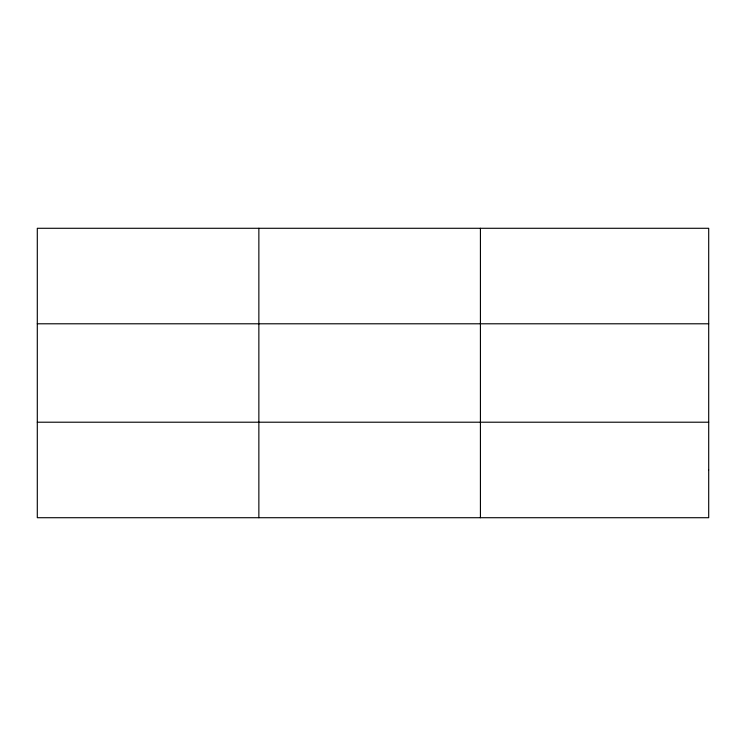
<?xml version="1.0" encoding="UTF-8"?>
<svg xmlns="http://www.w3.org/2000/svg" width="746" height="746" viewBox="0 0 746 746"><rect width="100%" height="100%" fill="white"/><g stroke="black" fill="none" stroke-linecap="round" stroke-linejoin="round"><path stroke-width="1.12" d="M258.862 517.715L258.862 228.285M480.424 517.715L480.424 228.285M37.3 323.792L708.7 323.792M37.3 422.208L708.7 422.208M708.7 469.961L708.7 517.715L37.3 517.715L37.3 228.285L708.7 228.285L708.7 469.961"/></g></svg>
